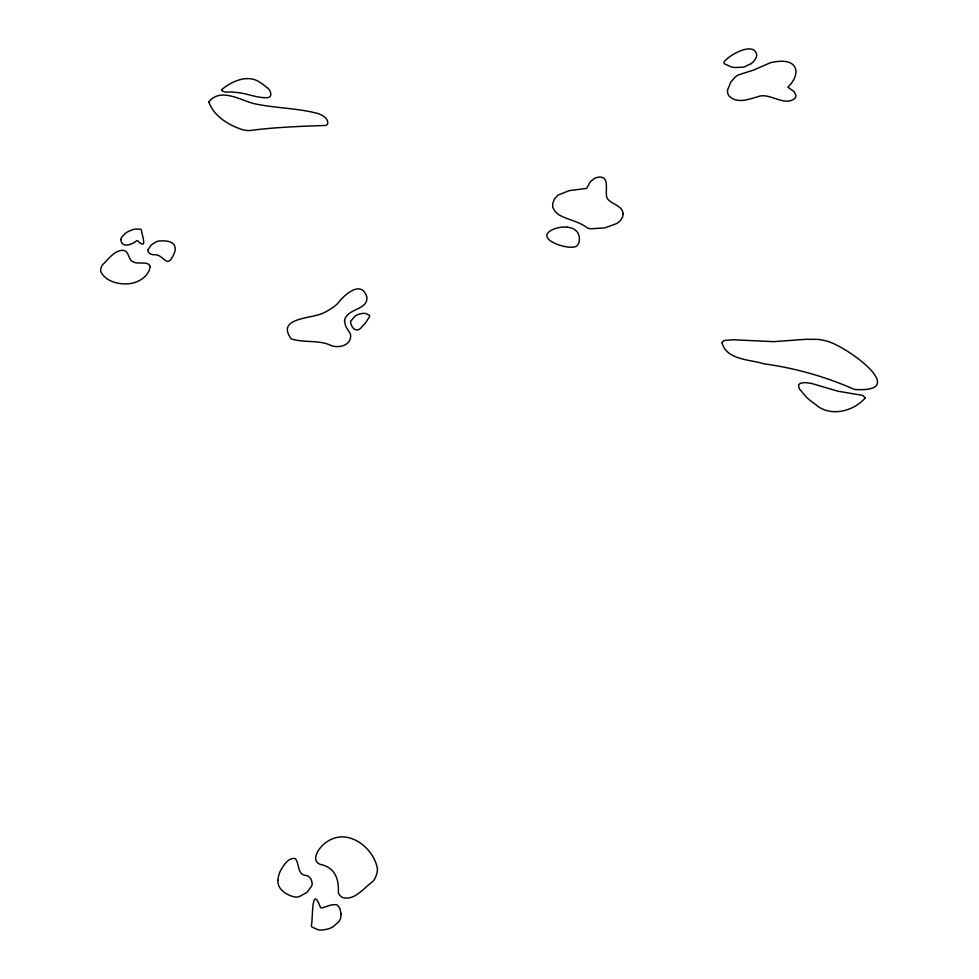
<?xml version="1.0" encoding="UTF-8"?>
<svg xmlns="http://www.w3.org/2000/svg" width="979" height="979" viewBox="0 0 979 979"><rect width="100%" height="100%" fill="white"/><g stroke="black" fill="none" stroke-linecap="round" stroke-linejoin="round"><path stroke-width="1.47" d="M751.272 63.562L743.795 67.135L734.764 67.514A29.651 19.237 -8.1 0 1 731.484 66.976L724.448 63.806A5.972 3.904 -8.4 0 1 723.909 62.338C727.556 55.693 754.76 40.2 756.755 55.265A19.996 13.021 -8.2 0 1 751.297 63.562M567.392 227.238C572.397 227.581 577.855 230.346 578.968 235.658A31.426 22.187 -12.8 0 1 579.421 238.24L579.164 242.217L577.573 245.191A6.327 4.467 -12.2 0 1 575.701 246.549C567.037 250.257 532.221 238.252 553.759 229.098A21.183 14.966 -12.5 0 1 567.392 227.214M350.47 321.589C351.314 328.675 357.237 333.802 362.389 326.203A47.176 33.262 -18.9 0 0 365.351 323.266L369.658 316.315A3.745 2.668 -18.1 0 0 369.316 315.14L365.436 313.451A11.418 8.15 -18.3 0 0 362.83 313.415A10.732 7.661 -18.3 0 0 361.704 313.549L359.06 314.198A14.208 10.145 -18.3 0 0 356.576 315.214A9.3 6.633 -18.3 0 0 354.765 316.315L350.47 321.589M120.906 239.5C121.457 248.715 132.153 244.53 136.497 240.834A2.423 1.591 -22 0 1 137.672 240.785C148.294 251.236 141.674 234.495 141.392 229.869A3.965 2.594 -21.8 0 0 140.523 229.208L135.518 229.086A16.729 11.002 -22 0 0 131.773 230.016L128.127 231.595A16.08 10.573 -22 0 0 124.969 233.651L121.567 237.383A8.37 5.495 -22.1 0 0 120.906 239.5M344.522 320.818L345.611 326.117L350.396 333.937A16.765 11.993 -19.2 0 1 350.629 336.96C349.76 345.685 339.175 347.937 332.028 345.942C319.019 339.309 304.249 343.262 291.118 338.82C275.478 317.074 312.925 318.921 323.792 312.742A42.709 29.725 -19.1 0 0 331 308.764A39.674 27.645 -19.1 0 0 337.51 303.735C343.507 295.523 361.116 278.942 366.88 296.955C368.226 310.465 346.089 308.385 344.522 320.818M341.096 914.019L340.68 917.898A11.43 9.851 -36.5 0 1 339.015 921.447L333.288 926.611A21.856 18.785 -36.3 0 1 328.503 928.851L323.315 929.964A22.725 19.543 -36.2 0 1 318.273 929.83L312.105 927.137A5.433 4.675 -37.2 0 1 311.31 925.498C313.133 920.199 311.114 882.36 320.451 907.484A3.28 2.815 -36 0 0 321.907 907.949L331.404 904.877L335.981 904.608A5.556 4.797 -35.9 0 1 337.608 905.404L339.872 908.488L341.096 914.019M623.158 213.752L622.583 217.044L620.613 220.214A16.876 11.809 -11.2 0 1 616.746 223.518L604.9 227.85L590.716 228.829A15.615 10.94 -11.5 0 1 587.351 227.923C578.993 221.45 568.42 219.957 559.352 215.099A33.727 23.361 -11.8 0 1 554.603 210.632L552.768 207.328L552.694 203.277L554.665 198.737L557.993 195.127L569.227 190.648L586.654 188.384L590.276 181.776L594.412 178.435A9.509 6.559 -11.4 0 1 599.026 177.101C610.333 176.318 604.618 191.309 606.98 197.917C610.7 204.501 622.228 204.856 623.158 213.752M221.523 89.835C223.689 93.947 231.117 90.937 234.789 92.381C245.374 92.638 255.225 97.729 265.786 97.716C273.643 98.451 271.146 89.652 266.337 87.155A74.049 46.943 -19.4 0 0 260.549 82.799C248.299 73.547 231.497 81.257 221.523 89.835M277.926 880.317C277.192 889.593 287.067 895.369 294.973 896.997A11.699 9.937 -35.7 0 0 299.084 896.727L306.978 892.42L311.75 885.909A8.738 7.428 -35.4 0 0 312.13 882.813L311.298 879.827A12.874 10.928 -35.6 0 0 309.462 877.282A11.821 10.035 -35.5 0 0 307.063 875.593C296.772 875.287 299.868 864.273 295.389 858.632C288.377 856.809 282.931 866.28 280.055 871.579A29.603 25.148 -35 0 0 278.354 877.037L277.926 880.317M727.483 90.227L727.63 92.919A16.3 10.806 -8 0 0 729.318 96.248C737.774 104.447 750.648 98.634 760.218 95.979C771.746 93.935 784.803 106.552 794.936 98.377A9.435 6.266 -7 0 0 795.927 95.171L794.091 91.573L787.85 87.192C800.663 74.93 798.729 59.548 778.623 61.396A33.078 21.844 -7.2 0 0 770.461 62.729L753.365 70.158L739.145 74.685A15.126 9.986 -8 0 0 735.315 76.937L730.75 82.15L727.483 90.227M722.11 342.846C726.381 360.186 750.722 359.477 764.293 363.907C795.572 368.128 825.701 376.756 854.398 389.446C912.685 393.374 844.498 344.584 825.738 340.851A39.099 29.394 -5 0 0 817.502 339.37L805.509 339.321L773.643 341.659L733.479 339.762L724.533 340.459A3.635 2.704 -7.8 0 0 722.11 342.846M150.301 266.545L149.163 270.718L146.764 274.561A18.515 12.323 -22.5 0 1 141.808 279.076L139.471 280.496A19.898 13.229 -22.5 0 1 134.343 282.686C123.036 285.917 105.952 282.858 100.739 271.44A17.438 11.54 -22.7 0 1 100.837 268.735L101.314 267.022A12.299 8.126 -22.7 0 1 102.624 264.673C108.473 259.288 114.078 250.416 122.877 250.33A9.349 6.168 -22.5 0 1 125.018 250.857C129.485 253.206 128.347 260.903 134.05 262.164C138.81 264.611 148.049 260.536 150.301 266.545M377.466 869.119L377.356 870.735A23.031 19.825 -33.2 0 1 376.315 875.385L375.128 878.126A16.239 14.012 -33 0 1 372.705 881.626C364.017 887.696 354.337 901.267 342.442 897.449A12.482 10.769 -34.2 0 1 340.007 895.516L339.383 894.72A9.753 8.407 -34.4 0 1 338.33 892.554C339.052 879.301 335.112 867.321 320.366 864.433C310.796 860.688 318.016 849.466 323.021 844.95A24.267 20.73 -33.1 0 1 330.633 839.615L333.937 838.269A26.09 22.297 -33.1 0 1 340.827 836.874C358.326 836.262 374.859 852.513 377.466 869.119M865.289 397.866C853.823 411.29 830.008 417.703 815.36 404.29A90.08 67.049 -3 0 1 806.635 397.45L799.256 388.724L798.472 385.249L800.161 383.327L804.726 382.556L811.297 383.376L837.804 391.172L862.56 395.357L865.289 397.866M208.833 101.902C213.581 116.109 229.074 125.496 242.951 129.815A32.246 20.51 -18.3 0 0 249.327 130.586C274.597 127.27 300.161 126.303 325.53 125.471A3.121 2.019 -17.2 0 0 327.781 123.501C328.222 117.529 321.173 114.47 316.388 113.087C295.854 107.996 274.463 108.106 253.83 103.603C240.1 100.017 220.251 87.339 208.833 101.902M148.123 249.596L148 250.208A6.535 4.332 -21.8 0 0 148.27 251.921L149.444 253.316A9.619 6.376 -21.7 0 0 151.304 254.295A8.835 5.862 -21.7 0 0 153.458 254.711C165.023 253.524 166.724 272.395 174.972 251.358A22.26 14.783 -21.8 0 0 175.192 248.128C174.543 240.467 164.46 240.54 158.696 241.067A8.738 5.801 -21.7 0 0 155.637 242.033L151.158 245.129L148.123 249.596"/></g></svg>
